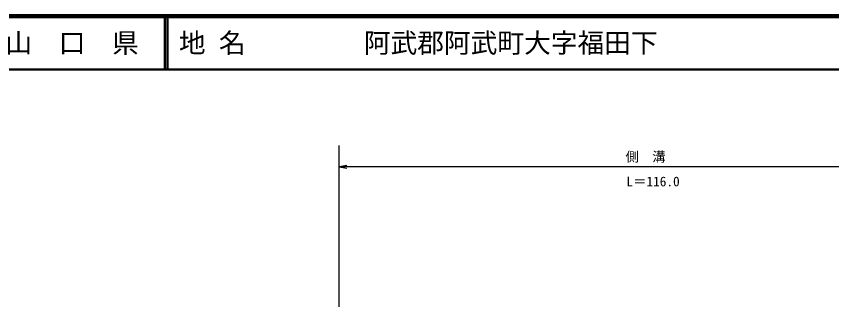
# Model space of a CAD drawing. Units: millimetres, scale not verified. Extents: x 40000 to 680000, y 20000 to 380000.
# Drawn here: x 339938 to 492622, y 325517 to 380000 of the extents above; entities that cross this region are included whole.
import ezdxf
from ezdxf.enums import TextEntityAlignment as Align

# ---------------------------------------------------------------- set-up
doc = ezdxf.new("R2010")
doc.units = ezdxf.units.MM
doc.header["$LTSCALE"] = 1000
for name, color, linetype, lineweight in [('M-STR-STR3', 7, 'Continuous', 25), ('M-TTL', 2, 'Continuous', 140), ('M-TTL-LINE', 7, 'Continuous', 50), ('M-TTL-TXT', 7, 'Continuous', 13)]:
    doc.layers.add(name, color=color, linetype=linetype, lineweight=lineweight)
doc.styles.add('ＭＳ ゴシック', font='')
doc.styles.get('ＭＳ ゴシック').set_extended_font_data('MS Gothic')

# ---------------------------------------------------------------- blocks, each defined once
blk = doc.blocks.new('open_arrow')
at = {"color": 0, "linetype": 'Continuous', "lineweight": -2}
blk.add_lwpolyline([(7.5, 1.25), (0, 0), (7.5, -1.25)], dxfattribs=at)

msp = doc.modelspace()

# ---------------------------------------------------------------- linework, layer by layer
at = {"layer": 'M-STR-STR3'}
for p, q in [((400370, 325517), (400370, 355790)), ((513808, 351753), (400370, 351753))]:
    msp.add_line(p, q, dxfattribs=at)
at = {"layer": 'M-TTL'}
msp.add_line((680000, 380000), (40000, 380000), dxfattribs=at)
at = {"layer": 'M-TTL-LINE'}
for p, q in [((367750, 380000), (367750, 370000)), ((368250, 380000), (368250, 370000)), ((40000, 370000), (680000, 370000))]:
    msp.add_line(p, q, dxfattribs=at)

# ---------------------------------------------------------------- block references
at = {"layer": 'M-STR-STR3', "xscale": 193, "yscale": 193}
msp.add_blockref('open_arrow', (400370, 351753), dxfattribs=at)

# ---------------------------------------------------------------- texts
at = {"layer": 'M-STR-STR3', "style": 'ＭＳ ゴシック'}
for s, p in [('側\u3000溝', (454017, 353660)), ('L＝116.0', (454178, 349015))]:
    msp.add_text(s, height=1833, dxfattribs=at).set_placement(p, align=Align.MIDDLE_LEFT)
at = {"layer": 'M-TTL-TXT', "style": 'ＭＳ ゴシック'}
msp.add_text('山\u3000口\u3000県', height=3666, dxfattribs=at).set_placement((350375, 375000), align=Align.MIDDLE_CENTER)
for s, p in [('地 名', (370380, 375000)), ('阿武郡阿武町大字福田下', (405024, 375000))]:
    msp.add_text(s, height=3666, dxfattribs=at).set_placement(p, align=Align.MIDDLE_LEFT)

doc.saveas('drawing.dxf')
